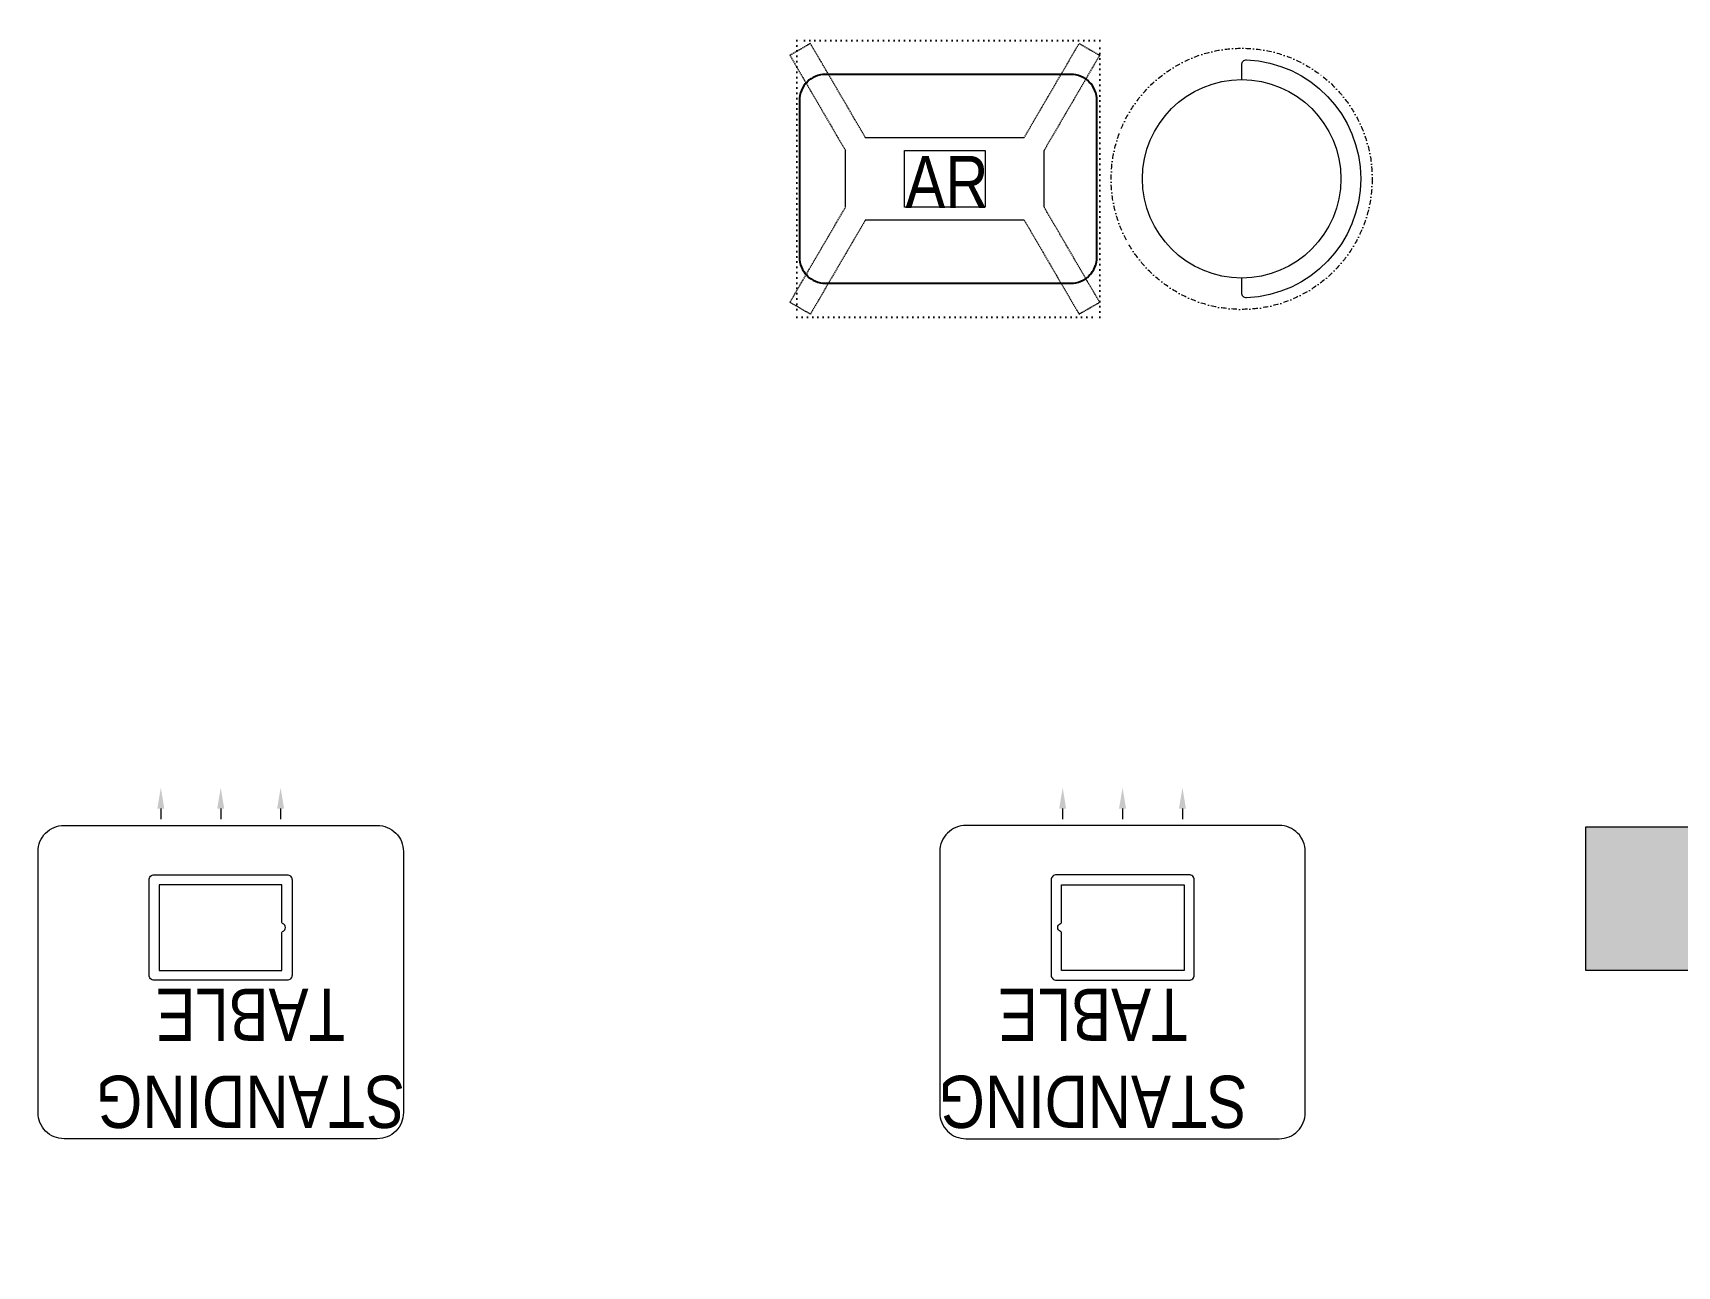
# Model space of a CAD drawing. Header units: millimetres. Extents: x 1319238 to 1329833, y 35232 to 45823.
# Drawn here: x 1323128 to 1326278, y 40852 to 43213 of the extents above; entities that cross this region are included whole.
import ezdxf

# ---------------------------------------------------------------- set-up
doc = ezdxf.new("R2010")
doc.units = ezdxf.units.MM
doc.header["$LTSCALE"] = 40
for name, pattern in [('CONTINOUS', [0]), ('DASHDOT2', [0.5, 0.25, -0.125, 0, -0.125]), ('DOT', [0.25, 0, -0.25]), ('HIDDEN2', [0.1875, 0.125, -0.0625])]:
    doc.linetypes.add(name, pattern=pattern)
doc.layers.add('A-CARPET AREA', color=3, linetype='CONTINOUS', lineweight=0, true_color=0x0aff0a)
for name, color, linetype, lineweight in [('Column', 243, 'Continuous', 9), ('column hatch', 5, 'Continuous', 0), ('LENS-FURNITURE', 13, 'Continuous', 9), ('LENS-TEXT', 31, 'Continuous', 5), ('LK-EQPMT', 3, 'Continuous', 18), ('LK-FF&E FLOOR', 1, 'Continuous', 9), ('LN-ELEVATION-1', 81, 'Continuous', 13), ('LN-ELEVATION-2', 103, 'Continuous', 20), ('LN-ELEVATION-4', 145, 'Continuous', 13)]:
    doc.layers.add(name, color=color, linetype=linetype, lineweight=lineweight)
doc.styles.add('LK TXT', font='Gill Sans MT Condensed Regular.ttf')

# ---------------------------------------------------------------- blocks, each defined once
blk = doc.blocks.new('A$Cdd6ceb42')
at = {"layer": 'column hatch'}
h = blk.add_hatch(color=8, dxfattribs=at)
h.dxf.hatch_style = 1
h.paths.add_polyline_path([(-3730, -3485), (-3240, -3485), (-3240, -3760), (-3730, -3760)])
h.paths.add_polyline_path([(-6732.9, -7062), (-7145, -7062), (-7145, -7332.9), (-6732.9, -7332.9)])
h.paths.add_polyline_path([(-3390, -7020), (-3730, -7020), (-3730, -7315), (-3390, -7315)])
h.paths.add_polyline_path([(-3409.1, -9467.4), (-3409.9, -9097.4), (-3459.9, -9097.5), (-3460, -9067.5), (-3679.9, -9067.5), (-3679.9, -9097.5), (-3729.9, -9097.5), (-3729.4, -9348.1), (-3669.4, -9347.9), (-3669.1, -9467.9)])
h.paths.add_polyline_path([(-5210, -8970), (-4870, -8970), (-4870, -9097.5), (-4625, -9097.5), (-4625, -9365), (-5150, -9365), (-5150, -9215), (-5210, -9215)])
h.paths.add_polyline_path([(-6888.9, -9487.4), (-6888.9, -9117.4), (-6944.7, -9117.6), (-6944.8, -9087.5), (-7104.8, -9087.9), (-7104.7, -9117.9), (-7159.7, -9118), (-7158.9, -9488)])
h.paths.add_polyline_path([(-280, -8920), (0, -8920), (0, -9160), (-280, -9160)])
h.paths.add_polyline_path([(-9169.1, -8980.3), (-9009.5, -8980.3), (-9009.5, -9234), (-9169.1, -9234)])
h.paths.add_polyline_path([(-3730, -350), (-3450, -350), (-3450, 0), (-3730, 0)])
at = {"layer": 'Column'}
blk.add_lwpolyline([(-3730, -3485), (-3240, -3485), (-3240, -3760), (-3730, -3760)], close=True, dxfattribs=at)
blk = doc.blocks.new('AR')
at = {"layer": 'LN-ELEVATION-2', "linetype": 'DOT', "lineweight": 25, "transparency": 33554493}
blk.add_lwpolyline([(0, 13.4), (530, 13.4), (530, 593.4), (0, 593.4)], close=True, dxfattribs=at)
at = {"layer": 'LN-ELEVATION-2', "lineweight": 25}
blk.add_lwpolyline([(465, 68.2), (465, 538.2, 0.414214), (415, 588.2), (115, 588.2, 0.414214), (65, 538.2), (65, 68.2, 0.414214), (115, 18.2), (415, 18.2, 0.414214)], format="xyb", close=True, dxfattribs=at)
at = {"layer": 'LN-ELEVATION-4', "linetype": 'HIDDEN2', "ltscale": 0.25, "transparency": 33554664}
for points in [[(185.8, 448.9), (5.9, 554), (28.5, 593.4), (211.1, 486.7)], [(344.2, 448.9), (524.1, 554), (501.5, 593.4), (318.9, 486.7)], [(211.1, 486.7), (318.9, 486.7)], [(185.8, 144.5), (185.8, 448.9)], [(344.2, 448.9), (344.2, 144.5)], [(185.8, 144.5), (5.9, 39.3), (28.5, 0), (211.1, 106.7)], [(344.2, 144.5), (524.1, 39.3), (501.5, 0), (318.9, 106.7)], [(318.9, 106.7), (211.1, 106.7)]]:
    blk.add_lwpolyline(points, dxfattribs=at)
blk.add_lwpolyline([(210.8, 374), (319.2, 374), (319.2, 219.4), (210.8, 219.4)], close=True, dxfattribs=at)
blk = doc.blocks.new('DOCTOR STOOL')
at = {"layer": 'LN-ELEVATION-1', "ltscale": 100}
blk.add_lwpolyline([(228, 37.8), (228, 9.1, -0.426474), (218.5, 0, -0.959166), (218.5, 455.6, -0.426474), (228, 446.5), (228, 417.8)], format="xyb", dxfattribs=at)
at = {"layer": 'LN-ELEVATION-1', "linetype": 'DASHDOT2'}
blk.add_circle((228, 227.8), 250, dxfattribs=at)
at = {"layer": 'LN-ELEVATION-1', "ltscale": 100}
blk.add_circle((228, 227.8), 190, dxfattribs=at)
blk = doc.blocks.new('A$C8d0d4d68')
at = {"layer": 'LN-ELEVATION-1', "linetype": 'ByBlock', "lineweight": -2}
for p, q in [((235.3, -32.3), (235.3, -12)), ((350, -32.3), (350, -12)), ((464.7, -32.3), (464.7, -12))]:
    blk.add_line(p, q, dxfattribs=at)
at = {"layer": 'LN-ELEVATION-1'}
for points in [[(222.7, 94.5), (476.7, 94.5, 0.414214), (486.7, 104.5), (486.7, 286.5, 0.414214), (476.7, 296.5), (222.7, 296.5, 0.414214), (212.7, 286.5), (212.7, 104.5, 0.414214)], [(467.2, 186), (467.2, 113.5), (232.2, 113.5), (232.2, 277.5), (467.2, 277.5), (467.2, 205, 0.327538), (468.6, 203.1, -0.733799), (468.6, 187.9, 0.327538)]]:
    blk.add_lwpolyline(points, format="xyb", close=True, dxfattribs=at)
at = {"layer": 'LN-ELEVATION-1', "linetype": 'ByBlock', "lineweight": -2}
for points in [[(241.9, -32.3), (228.6, -32.3), (235.3, -72.3)], [(356.7, -32.3), (343.3, -32.3), (350, -72.3)], [(471.4, -32.3), (458.1, -32.3), (464.7, -72.3)]]:
    blk.add_solid(points, dxfattribs=at)
at = {"layer": 'LN-ELEVATION-2'}
blk.add_lwpolyline([(50, 0), (650, 0, 0.414214), (700, 50), (700, 550, 0.414214), (650, 600), (50, 600, 0.414214), (0, 550), (0, 50, 0.414214)], format="xyb", close=True, dxfattribs=at)

msp = doc.modelspace()

# ---------------------------------------------------------------- block references
at = {"layer": 'A-CARPET AREA'}
msp.add_blockref('A$Cdd6ceb42', (1329833.1, 45177.8), dxfattribs=at)
at = {"layer": 'LENS-FURNITURE', "rotation": 180}
msp.add_blockref('DOCTOR STOOL', (1325671.8, 43161.7), dxfattribs=at)
at = {"layer": 'LK-EQPMT', "rotation": 269.9999999999999}
msp.add_blockref('AR', (1324578.4, 43198.9), dxfattribs=at)
at = {"layer": 'LK-FF&E FLOOR', "xscale": -1, "rotation": 180}
msp.add_blockref('A$C8d0d4d68', (1323138.1, 41695.7), dxfattribs=at)
at = {"layer": 'LK-FF&E FLOOR', "rotation": 180}
msp.add_blockref('A$C8d0d4d68', (1325565.6, 41695.7), dxfattribs=at)

# ---------------------------------------------------------------- texts
at = {"layer": 'LENS-TEXT', "color": 0, "linetype": 'Continuous', "ltscale": 3, "insert": (1324879.2, 42927.7), "char_height": 100, "attachment_point": 5, "style": 'LK TXT'}
msp.add_mtext_dynamic_manual_height_columns('AR', width=237.441, gutter_width=12.5, heights=[0], dxfattribs=at)
at = {"layer": 'LENS-TEXT', "color": 0, "linetype": 'Continuous', "ltscale": 3, "char_height": 100, "width": 783.964, "attachment_point": 5, "rotation": 180, "style": 'LK TXT'}
for insert in [(1323544.8, 41249.8), (1325158.8, 41249.8)]:
    msp.add_mtext('STANDING TABLE', dxfattribs=dict(at, insert=insert))

doc.saveas('drawing.dxf')
